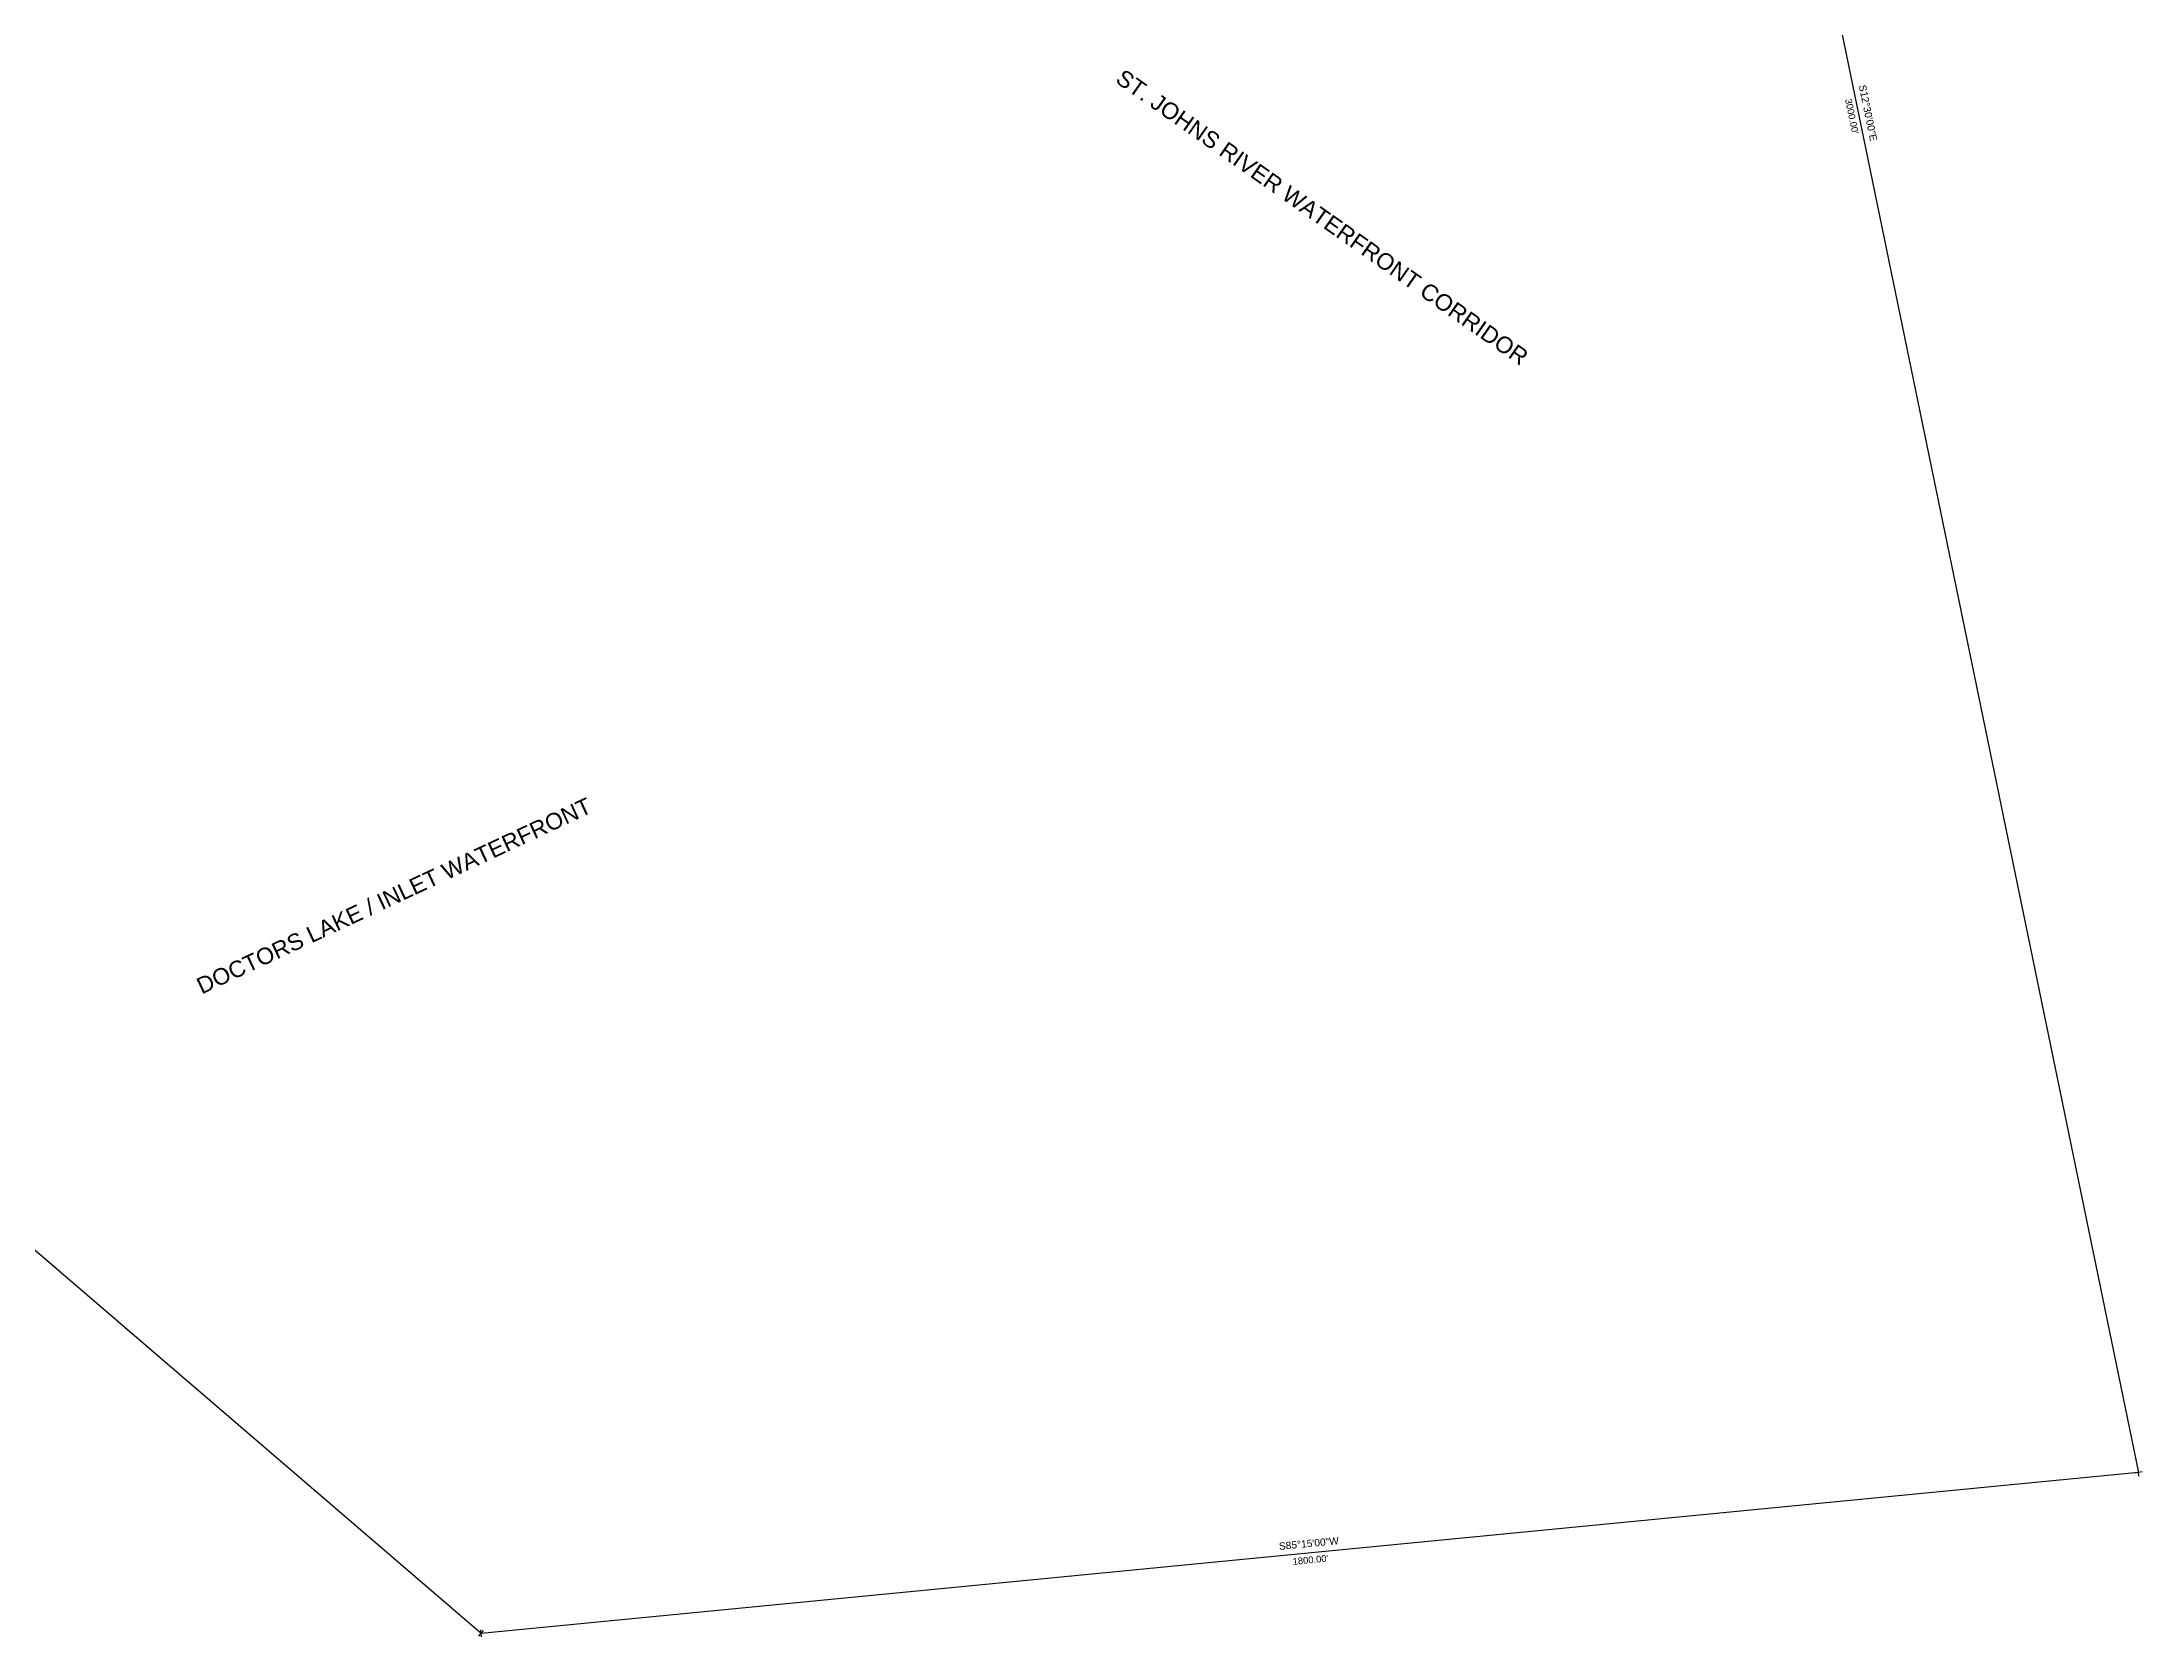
# Model space of a CAD drawing. Extents: x 528892 to 532626, y 2132096 to 2135316.
# Drawn here: x 530325 to 532626, y 2132096 to 2133843 of the extents above; entities that cross this region are included whole.
import ezdxf
from ezdxf.enums import TextEntityAlignment as Align

# ---------------------------------------------------------------- set-up
doc = ezdxf.new("R2010")
doc.units = 0
for name, pattern in [('ROT_-35.00', [0]), ('ROT_25.00', [0]), ('ROT_281.64', [0]), ('ROT_5.55', [0])]:
    doc.linetypes.add(name, pattern=pattern)
for name, color, linetype in [('BOUNDARY', 7, 'CONTINUOUS'), ('DIMENSIONS', 7, 'CONTINUOUS'), ('WATER_RIVER', 5, 'CONTINUOUS')]:
    doc.layers.add(name, color=color, linetype=linetype)
doc.styles.get("Standard").update_dxf_attribs({"font": 'Arial'})

msp = doc.modelspace()

# ---------------------------------------------------------------- linework, layer by layer
at = {"layer": 'BOUNDARY'}
for p, q in [((532009.1345, 2135250.8384), (532621.9445, 2132276.5222)), ((532009.1345, 2135250.8384), (532621.9445, 2132276.5222)), ((530806.2213, 2132100.2106), (528910.6538, 2133727.0579)), ((530806.2213, 2132100.2106), (528910.6538, 2133727.0579)), ((532621.9445, 2132276.5222), (530806.2213, 2132100.2106)), ((532621.9445, 2132276.5222), (530806.2213, 2132100.2106)), ((532625.8622, 2132277.3294), (532618.0268, 2132275.715)), ((532622.3311, 2132272.5409), (532621.5579, 2132280.5035)), ((530803.6162, 2132097.1752), (530808.8264, 2132103.2459)), ((530806.6079, 2132096.2293), (530805.8347, 2132104.1918))]:
    msp.add_line(p, q, dxfattribs=at)

# ---------------------------------------------------------------- texts
at = {"layer": 'DIMENSIONS', "linetype": 'ROT_281.64'}
msp.add_text('S12%%d30\'00"E', height=8, rotation=281.64, dxfattribs=at).set_placement((532319.4572, 2133764.4875), align=Align.BOTTOM_CENTER)
msp.add_text("3000.00'", height=7.36, rotation=281.64, dxfattribs=at).set_placement((532311.6218, 2133762.8731), align=Align.TOP_CENTER)
at = {"layer": 'DIMENSIONS', "linetype": 'ROT_5.55'}
msp.add_text('S85%%d15\'00"W', height=8, rotation=5.55, dxfattribs=at).set_placement((531713.6963, 2132192.3477), align=Align.BOTTOM_CENTER)
msp.add_text("1800.00'", height=7.36, rotation=5.55, dxfattribs=at).set_placement((531714.4695, 2132184.3851), align=Align.TOP_CENTER)
at = {"layer": 'WATER_RIVER', "linetype": 'ROT_-35.00'}
msp.add_text('ST. JOHNS RIVER WATERFRONT CORRIDOR', height=18, rotation=-35, dxfattribs=at).set_placement((531500, 2133800))
at = {"layer": 'WATER_RIVER', "linetype": 'ROT_25.00'}
msp.add_text('DOCTORS LAKE / INLET WATERFRONT', height=18, rotation=25, dxfattribs=at).set_placement((530500, 2132800))

doc.saveas('drawing.dxf')
